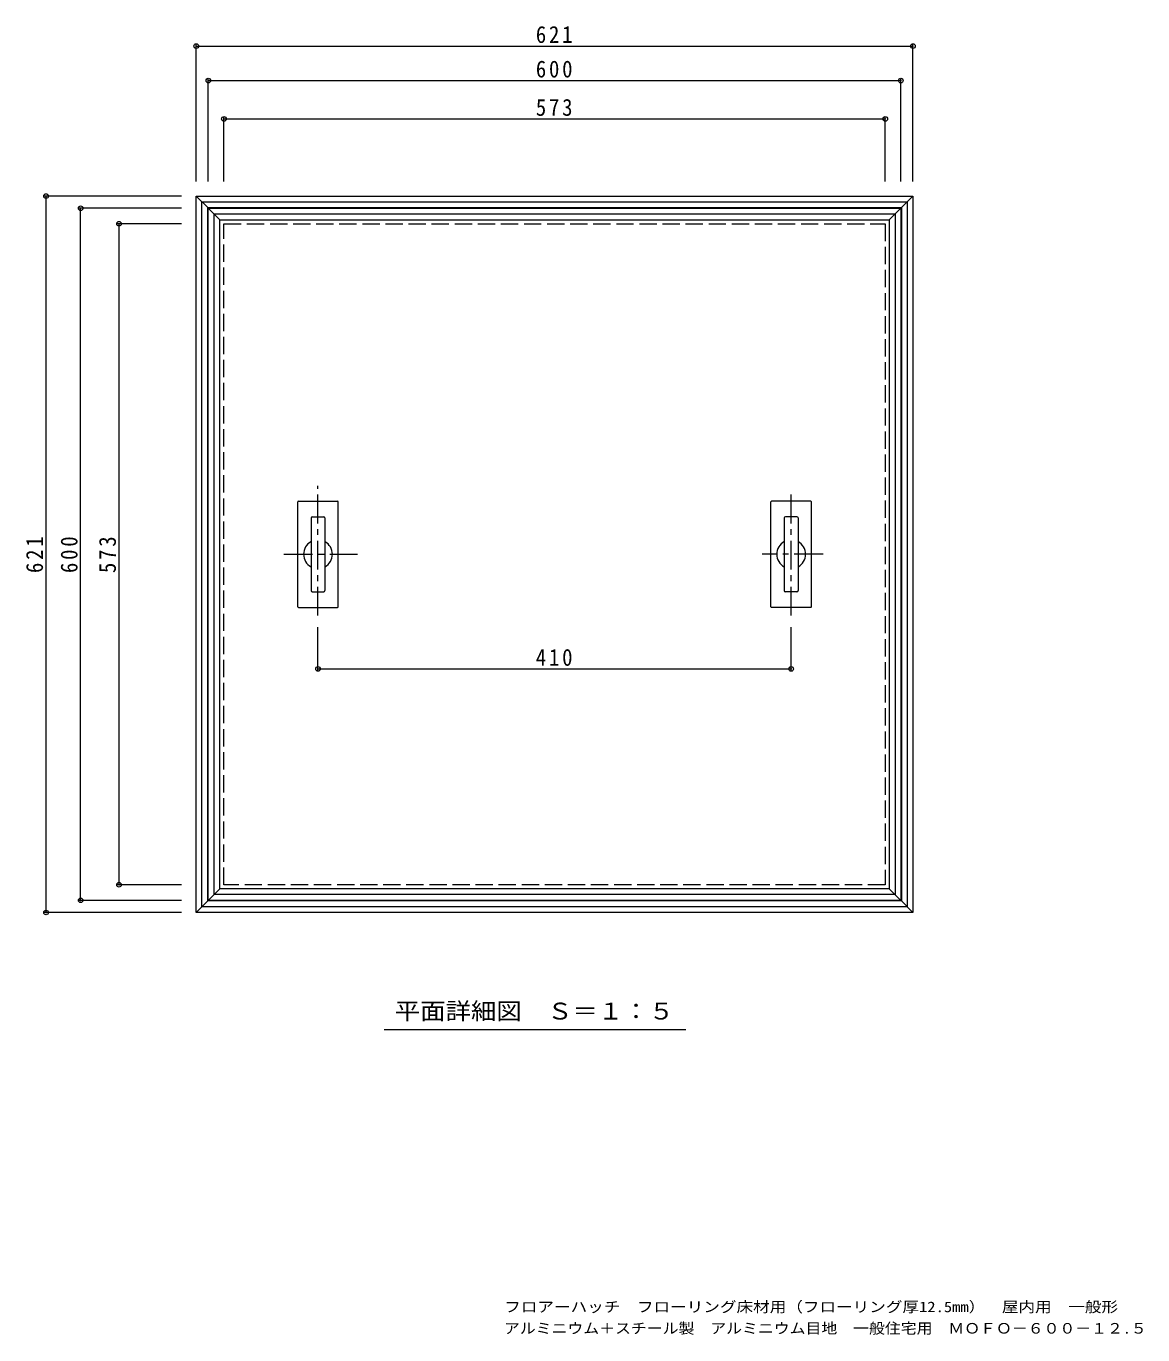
# Model space of a CAD drawing. Units: millimetres on the paper, enlarged 2 times, with parts at other scales. Extents: x -330 to 355, y -273 to 227.
# Drawn here: x -329.7 to 57.3, y -272.8 to 181 of the extents above; entities that cross this region are included whole.
import ezdxf
from ezdxf.enums import TextEntityAlignment as Align

# ---------------------------------------------------------------- set-up
doc = ezdxf.new("R2010")
doc.units = ezdxf.units.MM
doc.header["$LTSCALE"] = 2
doc.header["$PDMODE"] = 32
doc.header["$PDSIZE"] = 1.6
doc.linetypes.add('CHAIN1', pattern=[8, 5, -1, 1, -1])
doc.linetypes.add('DASHED3', pattern=[4, 3, -1])
for name, color, linetype, lineweight in [('0-1', 2, 'Continuous', 9), ('0-2', 3, 'Continuous', 9), ('0-4', 7, 'Continuous', 9)]:
    doc.layers.add(name, color=color, linetype=linetype, lineweight=lineweight)
doc.layers.add('F-5', color=7, linetype='Continuous')
doc.styles.add('ＭＳ ゴシック', font='')
doc.styles.get('ＭＳ ゴシック').set_extended_font_data('MS Gothic')

msp = doc.modelspace()

# ---------------------------------------------------------------- linework, layer by layer
at = {"layer": '0-1'}
for p, q in [((-270.742, 122.031), (-266.742, 118.031)), ((-270.742, 122.031), (-22.342, 122.031)), ((-270.742, -126.369), (-270.742, 122.031)), ((-268.742, -124.369), (-268.742, 120.031)), ((-268.742, 120.031), (-24.342, 120.031)), ((-266.742, -122.369), (-266.742, 118.031)), ((-266.742, 118.031), (-26.342, 118.031)), ((-26.342, 118.031), (-22.342, 122.031)), ((-26.342, 118.031), (-26.342, -122.369)), ((-24.342, 120.031), (-24.342, -124.369)), ((-22.342, 122.031), (-22.342, -126.369)), ((-266.742, -122.369), (-270.742, -126.369)), ((-26.342, -122.369), (-266.742, -122.369)), ((-26.342, -122.369), (-22.342, -126.369)), ((-22.342, -126.369), (-270.742, -126.369)), ((-24.342, -124.369), (-268.742, -124.369))]:
    msp.add_line(p, q, dxfattribs=at)
at = {"layer": '0-1', "linetype": 'DASHED3'}
msp.add_lwpolyline([(-261.142, -116.769), (-261.142, 112.431), (-31.942, 112.431), (-31.942, -116.769)], close=True, dxfattribs=at)
at = {"layer": '0-2'}
for p, q in [((-266.542, 117.831), (-262.542, 113.831)), ((-264.542, -120.169), (-264.542, 115.831)), ((-264.542, 115.831), (-28.542, 115.831)), ((-262.542, -118.169), (-262.542, 113.831)), ((-262.542, 113.831), (-30.542, 113.831)), ((-30.542, 113.831), (-26.542, 117.831)), ((-30.542, 113.831), (-30.542, -118.169)), ((-28.542, 115.831), (-28.542, -120.169)), ((-235.542, -20.369), (-235.542, 16.031)), ((-235.342, 16.231), (-221.742, 16.231)), ((-221.542, -20.369), (-221.542, 16.031)), ((-71.542, -20.369), (-71.542, 16.031)), ((-57.742, 16.231), (-71.342, 16.231)), ((-57.542, -20.369), (-57.542, 16.031)), ((-230.942, 10.431), (-230.942, -14.769)), ((-230.542, 10.831), (-226.542, 10.831)), ((-226.142, 10.431), (-226.142, -14.769)), ((-66.942, 10.431), (-66.942, -14.769)), ((-62.542, 10.831), (-66.542, 10.831)), ((-62.142, 10.431), (-62.142, -14.769)), ((-230.542, -15.169), (-226.542, -15.169)), ((-62.542, -15.169), (-66.542, -15.169)), ((-235.342, -20.569), (-221.742, -20.569)), ((-57.742, -20.569), (-71.342, -20.569)), ((-262.542, -118.169), (-266.542, -122.169)), ((-28.542, -120.169), (-264.542, -120.169)), ((-30.542, -118.169), (-262.542, -118.169)), ((-30.542, -118.169), (-26.542, -122.169))]:
    msp.add_line(p, q, dxfattribs=at)
at = {"layer": '0-2', "linetype": 'CHAIN1'}
for p, q in [((-228.542, -23.446), (-228.542, 21.576)), ((-64.542, -23.446), (-64.542, 20.185)), ((-240.385, -2.169), (-214.815, -2.169)), ((-53.492, -2.169), (-74.604, -2.169))]:
    msp.add_line(p, q, dxfattribs=at)
at = {"layer": '0-2'}
msp.add_lwpolyline([(-266.542, 117.831), (-26.542, 117.831), (-26.542, -122.169), (-266.542, -122.169)], close=True, dxfattribs=at)
for centre, radius, start, end in [((-235.342, 16.031), 0.2, 90, 180), ((-221.742, 16.031), 0.2, 0, 90), ((-71.342, 16.031), 0.2, 90, 180), ((-57.742, 16.031), 0.2, 0, 90), ((-230.542, 10.431), 0.4, 90, 180), ((-226.542, 10.431), 0.4, 0, 90), ((-66.542, 10.431), 0.4, 90, 180), ((-62.542, 10.431), 0.4, 0, 90), ((-228.542, -2.169), 5, 118.68498, 241.31502), ((-228.542, -2.169), 5, 298.68561, 61.31439), ((-64.542, -2.169), 5, 118.68561, 241.31439), ((-64.542, -2.169), 5, 298.68498, 61.31502), ((-230.542, -14.769), 0.4, 180, 270), ((-226.542, -14.769), 0.4, 270, 0), ((-66.542, -14.769), 0.4, 180, 270), ((-62.542, -14.769), 0.4, 270, 0), ((-235.342, -20.369), 0.2, 180, 270), ((-221.742, -20.369), 0.2, 270, 0), ((-71.342, -20.369), 0.2, 180, 270), ((-57.742, -20.369), 0.2, 270, 0)]:
    msp.add_arc(centre, radius, start, end, dxfattribs=at)
at = {"layer": '0-4'}
for p, q in [((-270.742, 127.12), (-270.742, 174.658)), ((-270.742, 174.058), (-22.342, 174.058)), ((-22.342, 127.12), (-22.342, 174.658)), ((-266.542, 127.12), (-266.542, 162.679)), ((-266.542, 162.079), (-26.542, 162.079)), ((-26.542, 127.12), (-26.542, 162.679)), ((-261.142, 127.12), (-261.142, 149.386)), ((-261.142, 148.786), (-31.942, 148.786)), ((-31.942, 127.12), (-31.942, 149.386)), ((-275.831, 122.031), (-323.369, 122.031)), ((-322.769, -126.369), (-322.769, 122.031)), ((-275.831, 117.831), (-311.391, 117.831)), ((-310.791, -122.169), (-310.791, 117.831)), ((-275.831, 112.431), (-298.098, 112.431)), ((-297.498, -116.769), (-297.498, 112.431)), ((-228.542, -42.53), (-228.542, -27.446)), ((-64.542, -42.53), (-64.542, -27.446)), ((-228.542, -41.93), (-64.542, -41.93)), ((-275.831, -116.769), (-298.098, -116.769)), ((-275.831, -122.169), (-311.391, -122.169)), ((-275.831, -126.369), (-323.369, -126.369)), ((-205.583, -166.951), (-101.011, -166.951))]:
    msp.add_line(p, q, dxfattribs=at)
for p in [(-270.742, 174.058), (-22.342, 174.058), (-266.542, 162.079), (-26.542, 162.079), (-261.142, 148.786), (-31.942, 148.786), (-322.769, 122.031), (-310.791, 117.831), (-297.498, 112.431), (-228.542, -41.93), (-64.542, -41.93), (-297.498, -116.769), (-310.791, -122.169), (-322.769, -126.369)]:
    msp.add_point(p, dxfattribs=at)

# ---------------------------------------------------------------- texts
at = {"layer": '0-4', "color": 2, "style": 'ＭＳ ゴシック', "width": 1.1}
msp.add_text('平面詳細図\u3000Ｓ＝１：５', height=5.865, dxfattribs=at).set_placement((-201.921, -165.259), align=Align.BOTTOM_LEFT)
at = {"layer": '0-4', "color": 2, "char_height": 5.865, "attachment_point": 7, "style": 'ＭＳ ゴシック'}
for s, insert in [('\\T1.27;\\W0.9;621', (-153.042, 175.058)), ('\\T1.27;\\W0.9;600', (-153.042, 163.079)), ('\\T1.27;\\W0.9;573', (-153.042, 149.786)), ('\\T1.27;\\W0.9;410', (-153.042, -40.93))]:
    msp.add_mtext(s, dxfattribs=dict(at, insert=insert))
at = {"layer": '0-4', "color": 2, "char_height": 5.865, "attachment_point": 7, "rotation": 90, "style": 'ＭＳ ゴシック'}
for s, insert in [('\\T1.27;\\W0.9;621', (-323.769, -8.669)), ('\\T1.27;\\W0.9;600', (-311.791, -8.669)), ('\\T1.27;\\W0.9;573', (-298.498, -8.669))]:
    msp.add_mtext(s, dxfattribs=dict(at, insert=insert))
at = {"layer": 'F-5', "style": 'ＭＳ ゴシック'}
for s, width, p in [('フロアーハッチ\u3000フローリング床材用（フローリング厚12.5mm）\u3000屋内用\u3000一般形', 1.15, (-164.001, -266.062)), ('アルミニウム＋スチール製\u3000アルミニウム目地\u3000一般住宅用\u3000ＭＯＦＯ－６００－１２.５', 1.1, (-164.093, -273.496))]:
    msp.add_text(s, height=3.666, dxfattribs=dict(at, width=width)).set_placement(p, align=Align.BOTTOM_LEFT)

doc.saveas('drawing.dxf')
